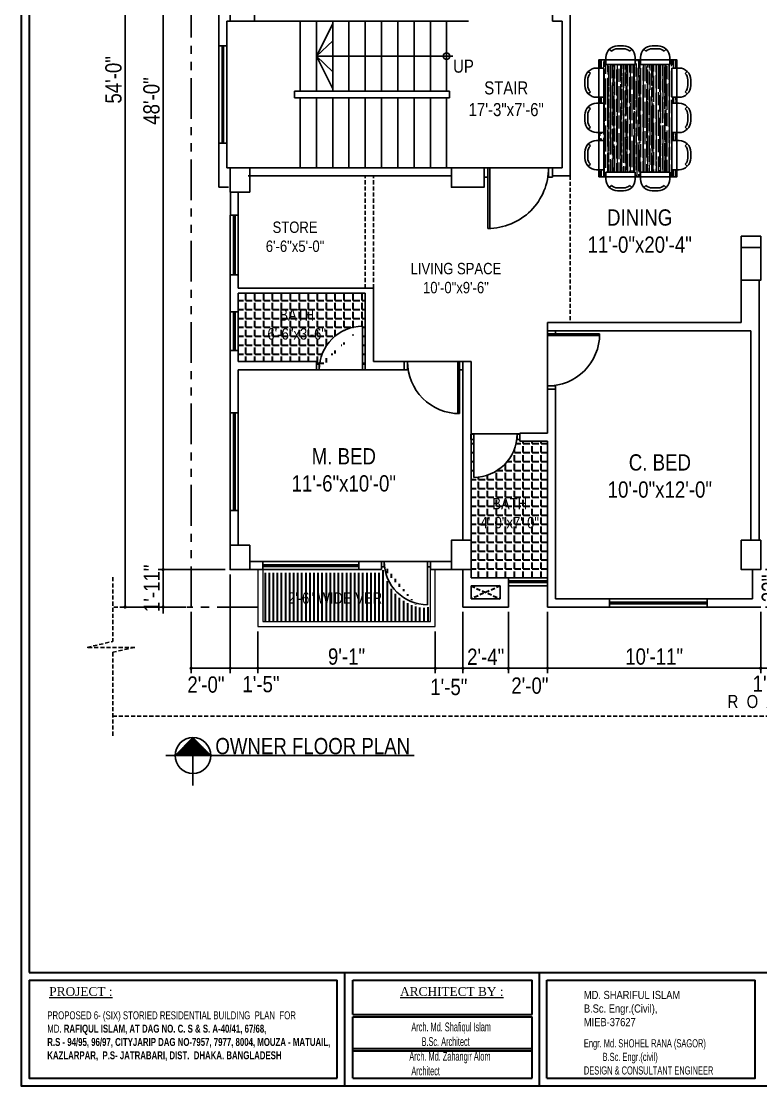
# Model space of a CAD drawing. Header units: inches. Extents: x -159432 to -126829, y -44881 to -40109.
# Drawn here: x -152942 to -152488, y -42730 to -42076 of the extents above; entities that cross this region are included whole.
import ezdxf

# ---------------------------------------------------------------- set-up
doc = ezdxf.new("R2010")
doc.units = ezdxf.units.IN
doc.header["$LTSCALE"] = 10
doc.header["$MEASUREMENT"] = 0
doc.header["$PDMODE"] = 34
for name, pattern in [('HIDDEN', [0.375, 0.25, -0.125]), ('PHANTOMX2', [5, 2.5, -0.5, 0.5, -0.5, 0.5, -0.5]), ('Solid', [0])]:
    doc.linetypes.add(name, pattern=pattern)
doc.layers.get('0').update_dxf_attribs({"color": 140, "lineweight": 25})
doc.layers.get('Defpoints').update_dxf_attribs({"lineweight": 25})
for name, color, linetype, lineweight in [('BOUNDERY', 32, 'PHANTOMX2', 25), ('COLUM', 10, 'Continuous', 25), ('DIM', 6, 'Continuous', 25), ('door', 123, 'Continuous', 25), ('FUR', 161, 'Continuous', 25), ('H', 8, 'Continuous', 15), ('h2', 165, 'Continuous', 30), ('Layer1', 25, 'HIDDEN', 25), ('line', 134, 'Continuous', 30), ('Stair', 135, 'Continuous', 25), ('TEXT', 6, 'Continuous', 25), ('TEXT 02', 7, 'Continuous', 9), ('VER', 211, 'Continuous', 20), ('wall', 7, 'Continuous', 25), ('win', 143, 'Continuous', 25)]:
    doc.layers.add(name, color=color, linetype=linetype, lineweight=lineweight)
doc.styles.add('222', font='arial.ttf')
doc.styles.add('AREAL', font='arial.ttf')
doc.styles.add('arn', font='ARIALN.TTF')
doc.styles.add('RT', font='romantic.ttf')
doc.dimstyles.new('DIM', dxfattribs={"dimtxt": 10, "dimasz": 2, "dimexe": 3, "dimexo": 3, "dimgap": 2, "dimtad": 1, "dimdec": 1, "dimzin": 1, "dimdsep": 46, "dimlunit": 4, "dimtxsty": 'arn', "dimblk": 'DOT', "dimcen": 0.09, "dimclrd": 256, "dimclre": 256, "dimclrt": 256, "dimaunit": 1, "dimadec": 0, "dimazin": 0, "dimtfac": 1, "dimtdec": 1, "dimtix": 1, "dimtmove": 2, "dimatfit": 3, "dimldrblk": 'OPEN30', "dimfxl": 10, "dimtolj": 1, "dimtzin": 0, "dimlwd": -1, "dimlwe": -1, "dimarcsym": 0})
pattern_1 = [(0, (-6179.758, -1640.9045), (0, 5.5), [4, -1.5]), (90, (-6179.758, -1640.9045), (-5.5, 3e-16), [4, -1.5])]

# ---------------------------------------------------------------- blocks, each defined once
blk = doc.blocks.new('D36')
at = {"layer": 'door'}
for p, q in [((27731.72, -1583.1), (27731.72, -1585.1)), ((27736.72, -1583.1), (27731.72, -1583.1)), ((27731.72, -1619.1), (27731.72, -1583.1)), ((27731.72, -1585.1), (27736.72, -1585.1)), ((27736.72, -1585.1), (27736.72, -1583.1)), ((27763.72, -1616.1), (27731.72, -1616.1)), ((27763.72, -1617.1), (27731.72, -1617.1)), ((27736.72, -1617.1), (27731.72, -1617.1)), ((27731.72, -1617.1), (27731.72, -1619.1)), ((27731.72, -1619.1), (27736.72, -1619.1)), ((27736.72, -1619.1), (27736.72, -1617.1))]:
    blk.add_line(p, q, dxfattribs=at)
at = {"layer": 'door', "linetype": 'ByBlock'}
blk.add_ellipse((27731.72, -1617.1), major_axis=(-22.63, -22.63), ratio=1, start_param=2.356194, end_param=3.926991, dxfattribs=at)
blk = doc.blocks.new('D1')
at = {"layer": 'door'}
for p, q in [((231942, 594723), (231942, 594673)), ((232042, 594723), (231942, 594723)), ((232042, 594673), (232042, 594723)), ((231942, 594673), (232042, 594673)), ((232742, 593873), (231942, 593873)), ((232042, 593873), (231942, 593873)), ((231942, 593873), (231942, 593823)), ((231942, 593823), (232042, 593823)), ((232042, 593823), (232042, 593873))]:
    blk.add_line(p, q, dxfattribs=at)
at = {"layer": 'door', "linetype": 'ByBlock'}
blk.add_arc((231942, 593873), 800, 0, 90, dxfattribs=at)
blk = doc.blocks.new('door')
at = {"layer": 'door'}
blk.add_line((-148358.38, -38071.49), (-148328.38, -38071.49), dxfattribs=at)
at = {"layer": 'door', "extrusion": (0, 0, -1), "xscale": 0.03333332273177803, "yscale": 0.03333332278998569, "zscale": -0.0333333227645894, "rotation": 90}
blk.add_blockref('D1', (168152.49, -45802.87), dxfattribs=at)
blk = doc.blocks.new('_Dot')
at = {"color": 0, "linetype": 'ByBlock', "lineweight": -2}
blk.add_line((-0.5, 0), (-1, 0), dxfattribs=at)
at = {"color": 0, "linetype": 'ByBlock', "const_width": 0.5}
blk.add_lwpolyline([(-0.25, 0, 1), (0.25, 0, 1)], format="xyb", close=True, dxfattribs=at)
blk = doc.blocks.new('*D393')
at = {"layer": 'Defpoints', "color": 0}
for p in [(-152813.87, -41836.83), (-152855.08, -42412.83), (-152813.87, -42412.83)]:
    blk.add_point(p, dxfattribs=at)
at = {"layer": 'DIM'}
for p, q in [((-152816.87, -41836.83), (-152858.08, -41836.83)), ((-152855.08, -41838.83), (-152855.08, -42410.83)), ((-152816.87, -42412.83), (-152858.08, -42412.83))]:
    blk.add_line(p, q, dxfattribs=at)
at = {"layer": 'DIM', "xscale": 2, "yscale": 2, "zscale": 2}
for p, rotation in [((-152855.08, -41836.83), 90), ((-152855.08, -42412.83), 270)]:
    blk.add_blockref('_Dot', p, dxfattribs=dict(at, rotation=rotation))
at = {"layer": 'DIM', "insert": (-152862.19, -42124.83), "char_height": 10, "attachment_point": 5, "rotation": 90, "style": 'arn'}
blk.add_mtext('\\A1;48\'-0"', dxfattribs=at)
blk = doc.blocks.new('_Open30')
at = {"color": 0, "linetype": 'ByBlock', "lineweight": -2}
for p, q in [((-1, 0.27), (0, 0)), ((0, 0), (-1, -0.27)), ((0, 0), (-1, 0))]:
    blk.add_line(p, q, dxfattribs=at)
blk = doc.blocks.new('*D394')
at = {"layer": 'Defpoints', "color": 0}
for p in [(-152813.87, -42412.83), (-152855.08, -42435.83), (-152837.87, -42435.83)]:
    blk.add_point(p, dxfattribs=at)
at = {"layer": 'DIM'}
for p, q in [((-152855.08, -42410.83), (-152855.08, -42408.83)), ((-152816.87, -42412.83), (-152858.08, -42412.83)), ((-152855.08, -42412.83), (-152855.08, -42435.83)), ((-152840.87, -42435.83), (-152858.08, -42435.83)), ((-152855.08, -42437.83), (-152855.08, -42439.83))]:
    blk.add_line(p, q, dxfattribs=at)
at = {"layer": 'DIM', "xscale": 2, "yscale": 2, "zscale": 2}
for p, rotation in [((-152855.08, -42412.83), 270), ((-152855.08, -42435.83), 90)]:
    blk.add_blockref('_Dot', p, dxfattribs=dict(at, rotation=rotation))
at = {"layer": 'DIM', "insert": (-152862.1, -42424.33), "char_height": 10, "attachment_point": 5, "rotation": 90, "style": 'arn'}
blk.add_mtext('\\A1;1\'-11"', dxfattribs=at)
blk = doc.blocks.new('*D395')
at = {"layer": 'Defpoints', "color": 0}
for p in [(-152878.42, -41787.83), (-152837.87, -41787.83), (-152837.87, -42435.83)]:
    blk.add_point(p, dxfattribs=at)
at = {"layer": 'DIM'}
for p, q in [((-152840.87, -41787.83), (-152881.42, -41787.83)), ((-152878.42, -42433.83), (-152878.42, -41789.83)), ((-152840.87, -42435.83), (-152881.42, -42435.83))]:
    blk.add_line(p, q, dxfattribs=at)
at = {"layer": 'DIM', "xscale": 2, "yscale": 2, "zscale": 2}
for p, rotation in [((-152878.42, -41787.83), 90), ((-152878.42, -42435.83), 270)]:
    blk.add_blockref('_Dot', p, dxfattribs=dict(at, rotation=rotation))
at = {"layer": 'DIM', "insert": (-152885.53, -42111.83), "char_height": 10, "attachment_point": 5, "rotation": 90, "style": 'arn'}
blk.add_mtext('\\A1;54\'-0"', dxfattribs=at)
blk = doc.blocks.new('*D438')
at = {"layer": 'Defpoints', "color": 0}
for p in [(-152487.85, -42435.83), (-152467.87, -42447.83), (-152487.85, -42473.43)]:
    blk.add_point(p, dxfattribs=at)
at = {"layer": 'DIM'}
for p, q in [((-152487.85, -42438.83), (-152487.85, -42476.43)), ((-152467.87, -42450.83), (-152467.87, -42476.43)), ((-152469.87, -42473.43), (-152485.85, -42473.43))]:
    blk.add_line(p, q, dxfattribs=at)
at = {"layer": 'DIM', "xscale": 2, "yscale": 2, "zscale": 2, "rotation": 180}
blk.add_blockref('_Dot', (-152487.85, -42473.43), dxfattribs=at)
at = {"layer": 'DIM', "xscale": 2, "yscale": 2, "zscale": 2}
blk.add_blockref('_Dot', (-152467.87, -42473.43), dxfattribs=at)
at = {"layer": 'DIM', "insert": (-152481.41, -42483), "char_height": 10, "attachment_point": 5, "style": 'arn'}
blk.add_mtext('\\A1;1\'-8"', dxfattribs=at)
blk = doc.blocks.new('*D439')
at = {"layer": 'Defpoints', "color": 0}
for p in [(-152618.87, -42435.83), (-152487.85, -42435.83), (-152618.87, -42473.43)]:
    blk.add_point(p, dxfattribs=at)
at = {"layer": 'DIM'}
for p, q in [((-152618.87, -42438.83), (-152618.87, -42476.43)), ((-152487.85, -42438.83), (-152487.85, -42476.43)), ((-152489.85, -42473.43), (-152616.87, -42473.43))]:
    blk.add_line(p, q, dxfattribs=at)
at = {"layer": 'DIM', "xscale": 2, "yscale": 2, "zscale": 2, "rotation": 180}
blk.add_blockref('_Dot', (-152618.87, -42473.43), dxfattribs=at)
at = {"layer": 'DIM', "xscale": 2, "yscale": 2, "zscale": 2}
blk.add_blockref('_Dot', (-152487.85, -42473.43), dxfattribs=at)
at = {"layer": 'DIM', "insert": (-152553.36, -42466.33), "char_height": 10, "attachment_point": 5, "style": 'arn'}
blk.add_mtext('\\A1;10\'-11"', dxfattribs=at)
blk = doc.blocks.new('*D440')
at = {"layer": 'Defpoints', "color": 0}
for p in [(-152642.87, -42435.83), (-152618.87, -42435.83), (-152642.87, -42473.43)]:
    blk.add_point(p, dxfattribs=at)
at = {"layer": 'DIM'}
for p, q in [((-152642.87, -42438.83), (-152642.87, -42476.43)), ((-152618.87, -42438.83), (-152618.87, -42476.43)), ((-152620.87, -42473.43), (-152640.87, -42473.43))]:
    blk.add_line(p, q, dxfattribs=at)
at = {"layer": 'DIM', "xscale": 2, "yscale": 2, "zscale": 2, "rotation": 180}
blk.add_blockref('_Dot', (-152642.87, -42473.43), dxfattribs=at)
at = {"layer": 'DIM', "xscale": 2, "yscale": 2, "zscale": 2}
blk.add_blockref('_Dot', (-152618.87, -42473.43), dxfattribs=at)
at = {"layer": 'DIM', "insert": (-152629.71, -42484.18), "char_height": 10, "attachment_point": 5, "style": 'arn'}
blk.add_mtext('\\A1;2\'-0"', dxfattribs=at)
blk = doc.blocks.new('*D441')
at = {"layer": 'Defpoints', "color": 0}
for p in [(-152670.87, -42435.83), (-152642.87, -42435.83), (-152670.87, -42473.43)]:
    blk.add_point(p, dxfattribs=at)
at = {"layer": 'DIM'}
for p, q in [((-152670.87, -42438.83), (-152670.87, -42476.43)), ((-152642.87, -42438.83), (-152642.87, -42476.43)), ((-152644.87, -42473.43), (-152668.87, -42473.43))]:
    blk.add_line(p, q, dxfattribs=at)
at = {"layer": 'DIM', "xscale": 2, "yscale": 2, "zscale": 2, "rotation": 180}
blk.add_blockref('_Dot', (-152670.87, -42473.43), dxfattribs=at)
at = {"layer": 'DIM', "xscale": 2, "yscale": 2, "zscale": 2}
blk.add_blockref('_Dot', (-152642.87, -42473.43), dxfattribs=at)
at = {"layer": 'DIM', "insert": (-152656.87, -42466.41), "char_height": 10, "attachment_point": 5, "style": 'arn'}
blk.add_mtext('\\A1;2\'-4"', dxfattribs=at)
blk = doc.blocks.new('*D442')
at = {"layer": 'Defpoints', "color": 0}
for p in [(-152670.87, -42435.83), (-152687.87, -42447.83), (-152687.87, -42473.43)]:
    blk.add_point(p, dxfattribs=at)
at = {"layer": 'DIM'}
for p, q in [((-152670.87, -42438.83), (-152670.87, -42476.43)), ((-152687.87, -42450.83), (-152687.87, -42476.43)), ((-152672.87, -42473.43), (-152685.87, -42473.43))]:
    blk.add_line(p, q, dxfattribs=at)
at = {"layer": 'DIM', "xscale": 2, "yscale": 2, "zscale": 2, "rotation": 180}
blk.add_blockref('_Dot', (-152687.87, -42473.43), dxfattribs=at)
at = {"layer": 'DIM', "xscale": 2, "yscale": 2, "zscale": 2}
blk.add_blockref('_Dot', (-152670.87, -42473.43), dxfattribs=at)
at = {"layer": 'DIM', "insert": (-152679.52, -42485.02), "char_height": 10, "attachment_point": 5, "style": 'arn'}
blk.add_mtext('\\A1;1\'-5"', dxfattribs=at)
blk = doc.blocks.new('*D443')
at = {"layer": 'Defpoints', "color": 0}
for p in [(-152796.87, -42447.83), (-152687.87, -42447.83), (-152796.87, -42473.43)]:
    blk.add_point(p, dxfattribs=at)
at = {"layer": 'DIM'}
for p, q in [((-152796.87, -42450.83), (-152796.87, -42476.43)), ((-152687.87, -42450.83), (-152687.87, -42476.43)), ((-152689.87, -42473.43), (-152794.87, -42473.43))]:
    blk.add_line(p, q, dxfattribs=at)
at = {"layer": 'DIM', "xscale": 2, "yscale": 2, "zscale": 2, "rotation": 180}
blk.add_blockref('_Dot', (-152796.87, -42473.43), dxfattribs=at)
at = {"layer": 'DIM', "xscale": 2, "yscale": 2, "zscale": 2}
blk.add_blockref('_Dot', (-152687.87, -42473.43), dxfattribs=at)
at = {"layer": 'DIM', "insert": (-152742.37, -42466.33), "char_height": 10, "attachment_point": 5, "style": 'arn'}
blk.add_mtext('\\A1;9\'-1"', dxfattribs=at)
blk = doc.blocks.new('*D444')
at = {"layer": 'Defpoints', "color": 0}
for p in [(-152813.87, -42412.83), (-152796.87, -42447.83), (-152813.87, -42473.43)]:
    blk.add_point(p, dxfattribs=at)
at = {"layer": 'DIM'}
for p, q in [((-152813.87, -42415.83), (-152813.87, -42476.43)), ((-152796.87, -42450.83), (-152796.87, -42476.43)), ((-152798.87, -42473.43), (-152811.87, -42473.43))]:
    blk.add_line(p, q, dxfattribs=at)
at = {"layer": 'DIM', "xscale": 2, "yscale": 2, "zscale": 2, "rotation": 180}
blk.add_blockref('_Dot', (-152813.87, -42473.43), dxfattribs=at)
at = {"layer": 'DIM', "xscale": 2, "yscale": 2, "zscale": 2}
blk.add_blockref('_Dot', (-152796.87, -42473.43), dxfattribs=at)
at = {"layer": 'DIM', "insert": (-152794.94, -42483.29), "char_height": 10, "attachment_point": 5, "style": 'arn'}
blk.add_mtext('\\A1;1\'-5"', dxfattribs=at)
blk = doc.blocks.new('*D445')
at = {"layer": 'Defpoints', "color": 0}
for p in [(-152813.87, -42412.83), (-152837.87, -42435.83), (-152837.87, -42473.43)]:
    blk.add_point(p, dxfattribs=at)
at = {"layer": 'DIM'}
for p, q in [((-152813.87, -42415.83), (-152813.87, -42476.43)), ((-152837.87, -42438.83), (-152837.87, -42476.43)), ((-152815.87, -42473.43), (-152835.87, -42473.43))]:
    blk.add_line(p, q, dxfattribs=at)
at = {"layer": 'DIM', "xscale": 2, "yscale": 2, "zscale": 2, "rotation": 180}
blk.add_blockref('_Dot', (-152837.87, -42473.43), dxfattribs=at)
at = {"layer": 'DIM', "xscale": 2, "yscale": 2, "zscale": 2}
blk.add_blockref('_Dot', (-152813.87, -42473.43), dxfattribs=at)
at = {"layer": 'DIM', "insert": (-152828.77, -42483.54), "char_height": 10, "attachment_point": 5, "style": 'arn'}
blk.add_mtext('\\A1;2\'-0"', dxfattribs=at)
blk = doc.blocks.new('*D446')
at = {"layer": 'Defpoints', "color": 0}
for p in [(-152487.85, -42412.83), (-152487.85, -42435.83), (-152475.12, -42435.83)]:
    blk.add_point(p, dxfattribs=at)
at = {"layer": 'DIM'}
for p, q in [((-152484.85, -42412.83), (-152472.12, -42412.83)), ((-152475.12, -42414.83), (-152475.12, -42433.83)), ((-152484.85, -42435.83), (-152472.12, -42435.83))]:
    blk.add_line(p, q, dxfattribs=at)
at = {"layer": 'DIM', "xscale": 2, "yscale": 2, "zscale": 2}
for p, rotation in [((-152475.12, -42412.83), 90), ((-152475.12, -42435.83), 270)]:
    blk.add_blockref('_Dot', p, dxfattribs=dict(at, rotation=rotation))
at = {"layer": 'DIM', "insert": (-152482.22, -42424.33), "char_height": 10, "attachment_point": 5, "rotation": 90, "style": 'arn'}
blk.add_mtext("\\A1;23''", dxfattribs=at)

msp = doc.modelspace()

# ---------------------------------------------------------------- hatches: boundary and pattern name
at = {"layer": 'H'}
h = msp.add_hatch(dxfattribs=at)
h.set_pattern_fill('AR-RROOF', color=256, scale=2, angle=90, style=0)
h.set_pattern_definition([(90, (-4505.8795, 0), (-2, 4.4), [30, -4, 10, -2]), (90, (-4506.8795, 2.66), (-2.66, -2), [6, -0.66, 12, -1.5]), (90, (-4507.5795, 1), (-1.34, 10.4), [16, -2.8, 8, -2])])
h.paths.add_polyline_path([(-152542.43326, -42149.06558), (-152539.43326, -42149.06558), (-152539.43326, -42144.21978), (-152542.43326, -42144.21978), (-152542.43326, -42126.21978), (-152539.43326, -42126.21978), (-152539.43326, -42122.56149), (-152542.43326, -42122.56149), (-152542.43326, -42104.56149), (-152539.43326, -42104.56149), (-152539.43326, -42099.48416), (-152543.76186, -42099.48416), (-152543.76186, -42102.48416), (-152561.76186, -42102.48416), (-152561.76186, -42099.48416), (-152565.00466, -42099.48416), (-152565.00466, -42102.48416), (-152583.00466, -42102.48416), (-152583.00466, -42099.48416), (-152587.33326, -42099.48416), (-152587.33326, -42104.56149), (-152584.33326, -42104.56149), (-152584.33326, -42122.56149), (-152587.33326, -42122.56149), (-152587.33326, -42126.21978), (-152584.33326, -42126.21978), (-152584.33326, -42144.21978), (-152587.33326, -42144.21978), (-152587.33326, -42149.06558), (-152584.33326, -42149.06558), (-152584.33326, -42167.06558), (-152587.33326, -42167.06558), (-152587.33326, -42171.48416), (-152583.00466, -42171.48416), (-152583.00466, -42168.48416), (-152565.00466, -42168.48416), (-152565.00466, -42171.48416), (-152561.76186, -42171.48416), (-152561.76186, -42168.48416), (-152543.76186, -42168.48416), (-152543.76186, -42171.48416), (-152539.43326, -42171.48416), (-152539.43326, -42167.06558), (-152542.43326, -42167.06558)])
at = {"layer": 'h2'}
h = msp.add_hatch(dxfattribs=at)
h.set_pattern_fill('ANGLE', color=256, scale=20, style=0)
h.set_pattern_definition(pattern_1)
edge = h.paths.add_edge_path()
edge.add_line((-152808.87264, -42278.20032), (-152808.87264, -42284.97655))
edge.add_line((-152808.87264, -42284.97655), (-152760.87264, -42284.97655))
edge.add_line((-152760.87264, -42284.97655), (-152760.87264, -42286.64322))
edge.add_line((-152760.87264, -42286.64322), (-152758.97343, -42286.64322))
edge.add_ellipse((-152732.53932, -42289.97655), major_axis=(-26.66666, 0.00043), ratio=0.999999998, start_angle=-89.99908437, end_angle=0.00091563, ccw=False)
edge.add_line((-152732.53932, -42263.3099), (-152732.53932, -42286.64322))
edge.add_line((-152732.53932, -42286.64322), (-152730.87265, -42286.64322))
edge.add_line((-152730.87265, -42286.64322), (-152730.87265, -42242.82783))
edge.add_line((-152730.87265, -42242.82783), (-152808.87264, -42242.82783))
edge.add_line((-152808.87264, -42242.82783), (-152808.87264, -42254.44843))
edge.add_line((-152808.87264, -42254.44843), (-152808.87264, -42278.20032))
h.paths.add_polyline_path([(-152792.36838, -42251.00213), (-152753.57711, -42251.00213), (-152753.57711, -42273.31682), (-152792.36838, -42273.31682)], flags=24)
h = msp.add_hatch(dxfattribs=at)
h.set_pattern_fill('ANGLE', color=256, scale=20, style=0)
h.set_pattern_definition(pattern_1)
edge = h.paths.add_edge_path()
edge.add_line((-152665.87264, -42417.82783), (-152641.87264, -42417.82783))
edge.add_line((-152641.87264, -42417.82783), (-152618.87264, -42417.82783))
edge.add_line((-152618.87264, -42417.82783), (-152618.87264, -42333.97655))
edge.add_line((-152618.87264, -42333.97655), (-152635.87265, -42333.97655))
edge.add_line((-152635.87265, -42333.97655), (-152635.87265, -42332.80989))
edge.add_line((-152635.87265, -42332.80989), (-152637.53932, -42332.80989))
edge.add_line((-152637.53932, -42332.80989), (-152637.53932, -42329.47655))
edge.add_ellipse((-152664.20597, -42329.47655), major_axis=(-26.66666, 0.00043), ratio=0.999999998, start_angle=90.00091563, end_angle=180.00091563, ccw=False)
edge.add_line((-152664.20597, -42356.14321), (-152664.20597, -42332.80989))
edge.add_line((-152664.20597, -42332.80989), (-152665.87264, -42332.80989))
edge.add_line((-152665.87264, -42332.80989), (-152665.87264, -42417.82783))
h.paths.add_polyline_path([(-152661.56455, -42366.98629), (-152622.57751, -42366.98629), (-152622.57751, -42389.30097), (-152661.56455, -42389.30097)], flags=24)
h = msp.add_hatch(dxfattribs=at)
h.set_pattern_fill('LINE', color=256, scale=20, angle=90, style=0)
h.set_pattern_definition([(90, (-6179.758, -1640.9045), (-2.5, 2e-16), [])])
edge = h.paths.add_edge_path()
edge.add_ellipse((-152692.53932, -42409.82783), major_axis=(26.66666, 0.00043), ratio=0.999999998, start_angle=179.99908437, end_angle=257.16059619)
edge.add_line((-152718.97632, -42413.16116), (-152720.87264, -42413.16116))
edge.add_line((-152720.87264, -42413.16116), (-152720.87264, -42414.82783))
edge.add_line((-152720.87264, -42414.82783), (-152793.87264, -42414.82783))
edge.add_line((-152793.87264, -42414.82783), (-152793.87264, -42435.82783))
edge.add_line((-152793.87264, -42435.82783), (-152698.46474, -42435.82783))
edge = h.paths.add_edge_path()
edge.add_line((-152690.87264, -42435.82783), (-152692.53932, -42435.82783))
edge.add_line((-152692.53932, -42435.82783), (-152692.53932, -42436.49449))
edge.add_ellipse((-152692.53932, -42409.82783), major_axis=(26.66666, 0.00043), ratio=0.999999998, start_angle=257.16059619, end_angle=269.99908437, ccw=False)
edge.add_line((-152698.46474, -42435.82783), (-152793.87264, -42435.82783))
edge.add_line((-152793.87264, -42435.82783), (-152793.87264, -42444.82783))
edge.add_line((-152793.87264, -42444.82783), (-152690.87264, -42444.82783))
edge.add_line((-152690.87264, -42444.82783), (-152690.87264, -42435.82783))
h.paths.add_polyline_path([(-152779.92365, -42425.00732), (-152718.91001, -42425.00732), (-152718.91001, -42435.65534), (-152779.92365, -42435.65534)], flags=24)
at = {"layer": 'TEXT', "ltscale": 10}
h = msp.add_hatch(dxfattribs=at)
h.set_pattern_fill('ANSI31', color=256, scale=4.330564, angle=225, style=0)
h.set_pattern_definition([(270, (-162730.0778, -42526.9579), (0.541320458, -6e-16), [])])
h.paths.add_polyline_path([(-152836.7107, -42516.09559), (-152847.71961, -42527.1045), (-152825.70178, -42527.1045)])
h.paths.add_polyline_path([(-152841.12807, -42527.1894), (-152832.23458, -42527.1894), (-152832.23458, -42518.68186), (-152841.12807, -42518.68186)], flags=9)

# ---------------------------------------------------------------- linework, layer by layer
at = {"layer": 'BOUNDERY'}
msp.add_lwpolyline([(-152796.87264, -42435.82783), (-152837.87264, -42435.82783), (-152837.87264, -41787.82783), (-152321.87264, -41787.82783), (-152321.87264, -42435.82783), (-152362.87264, -42435.82783)], dxfattribs=at)
at = {"layer": 'COLUM'}
for points in [[(-152798.87264, -42063.82783), (-152798.87264, -42075.82783), (-152813.87264, -42075.82783), (-152813.87264, -42063.82783), (-152798.87264, -42063.82783)], [(-152801.87264, -42165.82783), (-152801.87264, -42180.82783), (-152813.87264, -42180.82783), (-152813.87264, -42165.82783), (-152801.87264, -42165.82783)], [(-152657.87264, -42165.82783), (-152657.87264, -42177.82783), (-152677.87264, -42177.82783), (-152677.87264, -42165.82783), (-152657.87264, -42165.82783)], [(-152499.87264, -42214.94042), (-152487.87264, -42214.94042), (-152487.87264, -42234.94042), (-152499.87264, -42234.94042), (-152499.87264, -42214.94042)], [(-152801.87264, -42397.82783), (-152801.87264, -42412.82783), (-152813.87264, -42412.82783), (-152813.87264, -42397.82783), (-152801.87264, -42397.82783)], [(-152665.87264, -42394.82783), (-152665.87264, -42412.82783), (-152677.87264, -42412.82783), (-152677.87264, -42394.82783), (-152665.87264, -42394.82783)], [(-152499.85189, -42394.82783), (-152487.85189, -42394.82783), (-152487.85189, -42412.82783), (-152499.85189, -42412.82783), (-152499.85189, -42394.82783)]]:
    msp.add_lwpolyline(points, dxfattribs=at)
at = {"layer": 'door', "linetype": 'HIDDEN'}
for p, q in [((-152730.87264, -42239.82783), (-152730.87264, -42170.82783)), ((-152725.87264, -42239.82783), (-152725.87264, -42170.82783)), ((-152604.87264, -42170.71524), (-152604.87264, -42260.97655))]:
    msp.add_line(p, q, dxfattribs=at)
at = {"layer": 'FUR'}
for p, q in [((-152575.80466, -42090.90638), (-152572.20466, -42090.90638)), ((-152550.96186, -42090.90638), (-152554.56186, -42090.90638)), ((-152583.00466, -42102.48416), (-152583.00466, -42098.10638)), ((-152580.89583, -42093.01521), (-152579.62304, -42094.288)), ((-152575.80466, -42092.70638), (-152572.20466, -42092.70638)), ((-152568.38628, -42094.288), (-152567.11349, -42093.01521)), ((-152565.00466, -42098.10638), (-152565.00466, -42102.48416)), ((-152561.76186, -42098.10638), (-152561.76186, -42102.48416)), ((-152558.38024, -42094.288), (-152559.65303, -42093.01521)), ((-152550.96186, -42092.70638), (-152554.56186, -42092.70638)), ((-152545.87069, -42093.01521), (-152547.14348, -42094.288)), ((-152543.76186, -42102.48416), (-152543.76186, -42098.10638)), ((-152584.33326, -42104.56149), (-152588.71104, -42104.56149)), ((-152584.33326, -42122.56149), (-152584.33326, -42104.56149)), ((-152565.00466, -42102.48416), (-152583.00466, -42102.48416)), ((-152561.76186, -42102.48416), (-152543.76186, -42102.48416)), ((-152542.43326, -42104.56149), (-152538.05548, -42104.56149)), ((-152542.43326, -42122.56149), (-152542.43326, -42104.56149)), ((-152593.80221, -42106.67032), (-152592.52942, -42107.94311)), ((-152532.96431, -42106.67032), (-152534.2371, -42107.94311)), ((-152595.91104, -42111.76149), (-152595.91104, -42115.36149)), ((-152594.11104, -42111.76149), (-152594.11104, -42115.36149)), ((-152532.65548, -42111.76149), (-152532.65548, -42115.36149)), ((-152530.85548, -42111.76149), (-152530.85548, -42115.36149)), ((-152592.52942, -42119.17987), (-152593.80221, -42120.45266)), ((-152588.71104, -42122.56149), (-152584.33326, -42122.56149)), ((-152538.05548, -42122.56149), (-152542.43326, -42122.56149)), ((-152534.2371, -42119.17987), (-152532.96431, -42120.45266)), ((-152593.80221, -42128.32861), (-152592.52942, -42129.6014)), ((-152584.33326, -42126.21978), (-152588.71104, -42126.21978)), ((-152584.33326, -42144.21978), (-152584.33326, -42126.21978)), ((-152542.43326, -42126.21978), (-152538.05548, -42126.21978)), ((-152542.43326, -42144.21978), (-152542.43326, -42126.21978)), ((-152532.96431, -42128.32861), (-152534.2371, -42129.6014)), ((-152595.91104, -42133.41978), (-152595.91104, -42137.01978)), ((-152594.11104, -42133.41978), (-152594.11104, -42137.01978)), ((-152532.65548, -42133.41978), (-152532.65548, -42137.01978)), ((-152530.85548, -42133.41978), (-152530.85548, -42137.01978)), ((-152592.52942, -42140.83816), (-152593.80221, -42142.11095)), ((-152534.2371, -42140.83816), (-152532.96431, -42142.11095)), ((-152588.71104, -42144.21978), (-152584.33326, -42144.21978)), ((-152584.33326, -42149.06558), (-152588.71104, -42149.06558)), ((-152584.33326, -42167.06558), (-152584.33326, -42149.06558)), ((-152538.05548, -42144.21978), (-152542.43326, -42144.21978)), ((-152542.43326, -42149.06558), (-152538.05548, -42149.06558)), ((-152542.43326, -42167.06558), (-152542.43326, -42149.06558)), ((-152595.91104, -42156.26558), (-152595.91104, -42159.86558)), ((-152594.11104, -42156.26558), (-152594.11104, -42159.86558)), ((-152593.80221, -42151.17441), (-152592.52942, -42152.4472)), ((-152532.96431, -42151.17441), (-152534.2371, -42152.4472)), ((-152532.65548, -42156.26558), (-152532.65548, -42159.86558)), ((-152530.85548, -42156.26558), (-152530.85548, -42159.86558)), ((-152592.52942, -42163.68396), (-152593.80221, -42164.95675)), ((-152534.2371, -42163.68396), (-152532.96431, -42164.95675)), ((-152588.71104, -42167.06558), (-152584.33326, -42167.06558)), ((-152583.00466, -42168.48416), (-152583.00466, -42172.86194)), ((-152565.00466, -42168.48416), (-152583.00466, -42168.48416)), ((-152565.00466, -42172.86194), (-152565.00466, -42168.48416)), ((-152561.76186, -42172.86194), (-152561.76186, -42168.48416)), ((-152561.76186, -42168.48416), (-152543.76186, -42168.48416)), ((-152543.76186, -42168.48416), (-152543.76186, -42172.86194)), ((-152538.05548, -42167.06558), (-152542.43326, -42167.06558)), ((-152580.89583, -42177.95311), (-152579.62304, -42176.68032)), ((-152568.38628, -42176.68032), (-152567.11349, -42177.95311)), ((-152558.38024, -42176.68032), (-152559.65303, -42177.95311)), ((-152545.87069, -42177.95311), (-152547.14348, -42176.68032)), ((-152575.80466, -42178.26194), (-152572.20466, -42178.26194)), ((-152575.80466, -42180.06194), (-152572.20466, -42180.06194)), ((-152550.96186, -42178.26194), (-152554.56186, -42178.26194)), ((-152550.96186, -42180.06194), (-152554.56186, -42180.06194))]:
    msp.add_line(p, q, dxfattribs=at)
msp.add_lwpolyline([(-152587.33326, -42171.48416), (-152539.43326, -42171.48416), (-152539.43326, -42099.48416), (-152587.33326, -42099.48416)], close=True, dxfattribs=at)
at = {"layer": 'FUR', "extrusion": (0, 0, -1)}
for centre, major_axis, start_param, end_param in [((-152575.80466, -42098.10638), (-5.09117, 5.09117), 5.497787144, 7.068583471), ((-152572.20466, -42098.10638), (5.09117, 5.09117), -0.785398163, 0.785398163), ((-152575.80466, -42098.10638), (3.81838, 3.81838), -1.570796327, -0.785398163), ((-152572.20466, -42098.10638), (-3.81838, 3.81838), 0.785398163, 1.570796327), ((-152538.05548, -42111.76149), (5.09117, 5.09117), -0.785398163, 0.785398163), ((-152538.05548, -42111.76149), (-3.81838, 3.81838), 1.570796327, 2.35619449), ((-152538.05548, -42115.36149), (-5.09117, 5.09117), 2.35619449, 3.926990817), ((-152538.05548, -42115.36149), (3.81838, 3.81838), 0.785398163, 1.570796327), ((-152538.05548, -42133.41978), (5.09117, 5.09117), -0.785398163, 0.785398163), ((-152538.05548, -42133.41978), (-3.81838, 3.81838), 1.570796327, 2.35619449), ((-152538.05548, -42137.01978), (-5.09117, 5.09117), 2.35619449, 3.926990817), ((-152538.05548, -42137.01978), (3.81838, 3.81838), 0.785398163, 1.570796327), ((-152538.05548, -42156.26558), (5.09117, 5.09117), -0.785398163, 0.785398163), ((-152538.05548, -42156.26558), (-3.81838, 3.81838), 1.570796327, 2.35619449), ((-152538.05548, -42159.86558), (-5.09117, 5.09117), 2.35619449, 3.926990817), ((-152538.05548, -42159.86558), (3.81838, 3.81838), 0.785398163, 1.570796327), ((-152554.56186, -42172.86194), (-5.09117, -5.09117), -0.785398163, 0.785398163), ((-152554.56186, -42172.86194), (3.81838, -3.81838), 0.785398163, 1.570796327), ((-152550.96186, -42172.86194), (5.09117, -5.09117), 5.497787144, 7.068583471), ((-152550.96186, -42172.86194), (-3.81838, -3.81838), -1.570796327, -0.785398163)]:
    msp.add_ellipse(centre, major_axis=major_axis, ratio=1, start_param=start_param, end_param=end_param, dxfattribs=at)
at = {"layer": 'FUR'}
for centre, major_axis, start_param, end_param in [((-152554.56186, -42098.10638), (-5.09117, 5.09117), -0.785398163, 0.785398163), ((-152550.96186, -42098.10638), (5.09117, 5.09117), 5.497787144, 7.068583471), ((-152554.56186, -42098.10638), (3.81838, 3.81838), 0.785398163, 1.570796327), ((-152550.96186, -42098.10638), (-3.81838, 3.81838), -1.570796327, -0.785398163), ((-152588.71104, -42111.76149), (-5.09117, 5.09117), 5.497787144, 7.068583471), ((-152588.71104, -42111.76149), (-3.81838, -3.81838), -1.570796327, -0.785398163), ((-152588.71104, -42115.36149), (-5.09117, -5.09117), -0.785398163, 0.785398163), ((-152588.71104, -42115.36149), (-3.81838, 3.81838), 0.785398163, 1.570796327), ((-152588.71104, -42133.41978), (-5.09117, 5.09117), 5.497787144, 7.068583471), ((-152588.71104, -42133.41978), (-3.81838, -3.81838), -1.570796327, -0.785398163), ((-152588.71104, -42137.01978), (-5.09117, -5.09117), -0.785398163, 0.785398163), ((-152588.71104, -42137.01978), (-3.81838, 3.81838), 0.785398163, 1.570796327), ((-152588.71104, -42156.26558), (-5.09117, 5.09117), 5.497787144, 7.068583471), ((-152588.71104, -42156.26558), (-3.81838, -3.81838), -1.570796327, -0.785398163), ((-152588.71104, -42159.86558), (-5.09117, -5.09117), -0.785398163, 0.785398163), ((-152588.71104, -42159.86558), (-3.81838, 3.81838), 0.785398163, 1.570796327), ((-152575.80466, -42172.86194), (-5.09117, -5.09117), 5.497787144, 7.068583471), ((-152575.80466, -42172.86194), (3.81838, -3.81838), -1.570796327, -0.785398163), ((-152572.20466, -42172.86194), (5.09117, -5.09117), -0.785398163, 0.785398163), ((-152572.20466, -42172.86194), (-3.81838, -3.81838), 0.785398163, 1.570796327)]:
    msp.add_ellipse(centre, major_axis=major_axis, ratio=1, start_param=start_param, end_param=end_param, dxfattribs=at)
at = {"layer": 'h2', "linetype": 'HIDDEN'}
for p, q in [((-152647.87264, -42422.82783), (-152665.87264, -42430.82783)), ((-152665.87264, -42422.82783), (-152647.87264, -42430.82783))]:
    msp.add_line(p, q, dxfattribs=at)
at = {"layer": 'Layer1'}
for p, q in [((-152886.04936, -42417.53065), (-152886.04936, -42457.00581)), ((-152837.87264, -42435.82783), (-152886.04936, -42435.90357)), ((-152886.04936, -42463.66257), (-152886.04936, -42515.05785)), ((-152886.04936, -42502.90612), (-152253.07345, -42502.90612))]:
    msp.add_line(p, q, dxfattribs=at)
msp.add_lwpolyline([(-152886.04936, -42463.66257), (-152872.38196, -42460.615), (-152901.6353, -42460.615), (-152886.04936, -42457.00581)], dxfattribs=at)
at = {"layer": 'line'}
for p, q in [((-152937.47529, -42660.37008), (-152226.61798, -42660.37008)), ((-152743.33016, -42730.03665), (-152743.33016, -42660.37008)), ((-152623.73255, -42730.03665), (-152623.73255, -42660.37008)), ((-152937.47529, -42665.26765), (-152748.06556, -42665.26765)), ((-152748.06556, -42725.30126), (-152748.06556, -42665.26765)), ((-152738.59477, -42686.29862), (-152738.59477, -42665.26765)), ((-152738.59477, -42665.26765), (-152628.31793, -42665.26765)), ((-152713.27856, -42665.26765), (-152628.31793, -42665.26765)), ((-152628.31793, -42686.29862), (-152628.31793, -42665.26765)), ((-152619.27668, -42698.70987), (-152619.27668, -42665.26765)), ((-152619.27668, -42665.26765), (-152491.31185, -42665.26765)), ((-152491.31185, -42700.06284), (-152491.31185, -42665.26765)), ((-152738.59477, -42686.29862), (-152628.31793, -42686.29862)), ((-152738.59477, -42725.30126), (-152738.59477, -42687.65159)), ((-152738.59477, -42687.65159), (-152628.31793, -42687.65159)), ((-152628.31793, -42725.30126), (-152628.31793, -42687.65159)), ((-152619.27668, -42725.30126), (-152619.27668, -42698.70987)), ((-152738.29656, -42707.25005), (-152628.31793, -42707.25005)), ((-152738.29656, -42708.60302), (-152628.31793, -42708.60302))]:
    msp.add_line(p, q, dxfattribs=at)
msp.add_lwpolyline([(-152942.21068, -41647.01408), (-152942.21068, -42730.03665), (-152221.88258, -42730.03665), (-152221.88258, -41647.01408)], close=True, dxfattribs=at)
for points in [[(-152226.61798, -42660.37008), (-152226.61798, -41651.74948), (-152937.47529, -41651.74948), (-152937.47529, -42660.37008)], [(-152937.47529, -42665.26765), (-152937.47529, -42725.30126), (-152748.06556, -42725.30126)], [(-152619.27668, -42725.30126), (-152491.31185, -42725.30126), (-152491.31185, -42700.06284)], [(-152738.59477, -42725.30126), (-152628.31793, -42725.30126)]]:
    msp.add_lwpolyline(points, dxfattribs=at)
at = {"layer": 'Stair'}
for p, q in [((-152770.87264, -42075.82783), (-152770.87264, -42118.76293)), ((-152760.87264, -42075.82783), (-152760.87264, -42118.76293)), ((-152750.87264, -42075.82783), (-152750.87264, -42118.76293)), ((-152740.87264, -42075.82783), (-152740.87264, -42118.76293)), ((-152730.87264, -42075.82783), (-152730.87264, -42118.76293)), ((-152720.87264, -42075.82783), (-152720.87264, -42118.76293)), ((-152710.87264, -42075.82783), (-152710.87264, -42118.76293)), ((-152700.87264, -42075.82783), (-152700.87264, -42118.76293)), ((-152690.87264, -42075.82783), (-152690.87264, -42118.76293)), ((-152680.87264, -42075.82783), (-152680.87264, -42118.76293)), ((-152679.00116, -42118.76293), (-152774.33437, -42118.76293)), ((-152774.33437, -42122.89273), (-152774.33437, -42118.76293)), ((-152679.00116, -42122.89273), (-152774.33437, -42122.89273)), ((-152770.87264, -42122.89273), (-152770.87264, -42165.82783)), ((-152760.87264, -42122.89273), (-152760.87264, -42165.82783)), ((-152750.87264, -42122.89273), (-152750.87264, -42165.82783)), ((-152740.87264, -42122.89273), (-152740.87264, -42165.82783)), ((-152730.87264, -42122.89273), (-152730.87264, -42165.82783)), ((-152720.87264, -42122.89273), (-152720.87264, -42165.82783)), ((-152710.87264, -42122.89273), (-152710.87264, -42165.82783)), ((-152700.87264, -42122.89273), (-152700.87264, -42165.82783)), ((-152690.87264, -42122.89273), (-152690.87264, -42165.82783)), ((-152680.87264, -42122.89273), (-152680.87264, -42165.82783)), ((-152679.00116, -42122.89273), (-152679.00116, -42118.76293))]:
    msp.add_line(p, q, dxfattribs=at)
at = {"layer": 'TEXT', "ltscale": 10}
for p, q in [((-152836.7107, -42516.09559), (-152847.71961, -42527.1045)), ((-152836.7107, -42516.09559), (-152825.70178, -42527.1045)), ((-152853.45214, -42527.1045), (-152823.08966, -42527.1045)), ((-152836.7107, -42527.1045), (-152836.7107, -42545.51898)), ((-152700.87361, -42527.1045), (-152823.5365, -42527.1045))]:
    msp.add_line(p, q, dxfattribs=at)
msp.add_ellipse((-152836.7107, -42527.1045), major_axis=(-7.78448, -7.78448), ratio=1, start_param=4.71238898, end_param=10.995574288, dxfattribs=at)
at = {"layer": 'VER'}
for p, q in [((-152796.87264, -42412.82783), (-152796.87264, -42447.82783)), ((-152793.87264, -42412.82783), (-152793.87264, -42444.82783)), ((-152690.87264, -42444.82783), (-152690.87264, -42412.82783)), ((-152687.87264, -42447.82783), (-152687.87264, -42412.82783)), ((-152793.87264, -42444.82783), (-152690.87264, -42444.82783)), ((-152796.87264, -42447.82783), (-152687.87264, -42447.82783))]:
    msp.add_line(p, q, dxfattribs=at)
at = {"layer": 'wall', "linetype": 'Solid', "ltscale": 10}
for p, q in [((-152820.87264, -42063.82783), (-152820.87264, -42090.82783)), ((-152815.87264, -42075.82783), (-152815.87264, -42090.82783)), ((-152667.37264, -42075.82783), (-152815.87264, -42075.82783)), ((-152815.87264, -42090.82783), (-152820.87264, -42090.82783)), ((-152820.87264, -42150.82783), (-152820.87264, -42177.82783)), ((-152815.87264, -42150.82783), (-152820.87264, -42150.82783)), ((-152667.37264, -42165.82783), (-152815.87264, -42165.82783)), ((-152677.87264, -42170.82783), (-152732.87265, -42170.82783)), ((-152725.87264, -42239.82783), (-152808.87264, -42239.82783))]:
    msp.add_line(p, q, dxfattribs=at)
at = {"layer": 'wall'}
for p, q in [((-152615.87264, -42075.82783), (-152615.87264, -42070.94042)), ((-152604.87264, -42075.82783), (-152604.87264, -42070.94042)), ((-152820.87264, -42075.82783), (-152820.87264, -42090.82783)), ((-152815.87264, -42075.82783), (-152815.87264, -42090.82783)), ((-152815.87264, -42090.82783), (-152815.87264, -42075.82783)), ((-152615.87264, -42075.82783), (-152609.87264, -42075.82783)), ((-152609.87264, -42165.82783), (-152609.87264, -42075.82783)), ((-152604.87264, -42170.71524), (-152604.87264, -42075.82783)), ((-152815.87264, -42090.82783), (-152820.87264, -42090.82783)), ((-152677.07735, -42097.29538), (-152760.87264, -42097.29538)), ((-152815.87264, -42165.82783), (-152815.87264, -42150.82783)), ((-152615.87264, -42165.82783), (-152609.87264, -42165.82783)), ((-152615.87264, -42170.71524), (-152615.87264, -42165.82783)), ((-152615.87264, -42170.71524), (-152604.87264, -42170.71524)), ((-152814.87264, -42177.82783), (-152820.87264, -42177.82783)), ((-152813.66143, -42195.08823), (-152813.66143, -42180.82783)), ((-152808.87264, -42195.08823), (-152808.87264, -42180.82783)), ((-152813.87264, -42195.08823), (-152808.87264, -42195.08823)), ((-152487.87264, -42207.97655), (-152499.87264, -42207.97655)), ((-152499.87264, -42214.94042), (-152499.87264, -42207.97655)), ((-152487.87264, -42214.94042), (-152487.87264, -42207.97655)), ((-152808.87264, -42216.61902), (-152808.87264, -42227.62942)), ((-152813.87264, -42231.56743), (-152813.87264, -42254.44843)), ((-152813.87264, -42231.56743), (-152808.87264, -42231.56743)), ((-152808.87264, -42231.56743), (-152808.87264, -42239.82783)), ((-152499.87264, -42234.94042), (-152499.87264, -42260.97655)), ((-152488.87264, -42234.94042), (-152488.87264, -42394.82783)), ((-152725.87264, -42239.82783), (-152725.87264, -42284.97655)), ((-152808.87264, -42242.82783), (-152808.87264, -42254.44843)), ((-152730.87265, -42289.97655), (-152730.87265, -42242.82783)), ((-152808.87264, -42254.44843), (-152813.87264, -42254.44843)), ((-152618.87264, -42260.97655), (-152499.87264, -42260.97655)), ((-152618.87264, -42265.97655), (-152493.87264, -42265.97655)), ((-152493.87264, -42265.97655), (-152493.87264, -42394.82783)), ((-152813.87264, -42278.20032), (-152813.87264, -42316.40219)), ((-152808.87264, -42278.20032), (-152813.87264, -42278.20032)), ((-152808.87264, -42278.20032), (-152808.87264, -42284.97655)), ((-152808.87264, -42284.97655), (-152760.87264, -42284.97655)), ((-152760.87264, -42284.97655), (-152760.87264, -42289.97655)), ((-152725.87264, -42284.97655), (-152706.87264, -42284.97655)), ((-152706.87264, -42284.97655), (-152706.87264, -42289.97655)), ((-152670.87264, -42284.97655), (-152670.87264, -42394.82783)), ((-152670.87264, -42284.97655), (-152670.87264, -42394.82783)), ((-152670.87264, -42284.97655), (-152670.87264, -42394.82783)), ((-152670.87264, -42284.97655), (-152665.87264, -42284.97655)), ((-152670.87264, -42284.97655), (-152665.87264, -42284.97655)), ((-152665.87264, -42284.97655), (-152665.87264, -42417.82783)), ((-152808.87264, -42289.97655), (-152808.87264, -42316.40219)), ((-152808.87264, -42289.97655), (-152760.87264, -42289.97655)), ((-152730.87265, -42289.97655), (-152706.87264, -42289.97655)), ((-152618.87264, -42301.97655), (-152613.87264, -42301.97655)), ((-152613.87264, -42333.97655), (-152613.87264, -42301.97655)), ((-152808.87264, -42316.40219), (-152813.87264, -42316.40219)), ((-152665.87264, -42329.47655), (-152664.20597, -42329.47655)), ((-152635.87265, -42328.97655), (-152618.87264, -42328.97655)), ((-152635.87265, -42328.97655), (-152635.87265, -42333.97655)), ((-152635.87265, -42333.97655), (-152618.87264, -42333.97655)), ((-152613.87264, -42430.82783), (-152613.87264, -42333.97655)), ((-152813.87264, -42376.40219), (-152813.87264, -42412.82783)), ((-152808.87264, -42376.40219), (-152813.87264, -42376.40219)), ((-152808.87264, -42376.40219), (-152808.87264, -42397.82783)), ((-152793.88269, -42407.82783), (-152801.87264, -42407.82783)), ((-152793.88269, -42412.82783), (-152793.88269, -42407.82783)), ((-152793.88269, -42412.82783), (-152793.88269, -42407.82783)), ((-152734.87264, -42412.82783), (-152734.87264, -42407.82783)), ((-152734.87264, -42412.82783), (-152734.87264, -42407.82783)), ((-152734.87264, -42407.82783), (-152720.87264, -42407.82783)), ((-152720.87264, -42412.82783), (-152720.87264, -42407.82783)), ((-152690.87264, -42412.82783), (-152690.87264, -42407.82783)), ((-152690.87264, -42407.82783), (-152677.87264, -42407.82783)), ((-152793.88269, -42412.82783), (-152813.87264, -42412.82783)), ((-152734.87264, -42412.82783), (-152720.87264, -42412.82783)), ((-152690.87264, -42412.82783), (-152670.87264, -42412.82783)), ((-152665.87264, -42417.82783), (-152642.87264, -42417.82783)), ((-152492.85189, -42412.82783), (-152492.85189, -42430.82783)), ((-152665.87264, -42422.82783), (-152647.87264, -42422.82783)), ((-152665.87264, -42430.82783), (-152647.87264, -42430.82783)), ((-152613.87264, -42430.82783), (-152580.87264, -42430.82783)), ((-152580.87264, -42435.82783), (-152580.87264, -42430.82783)), ((-152580.87264, -42435.82783), (-152580.87264, -42430.82783)), ((-152520.87264, -42430.82783), (-152492.85189, -42430.82783)), ((-152520.87264, -42435.82783), (-152520.87264, -42430.82783)), ((-152520.87264, -42435.82783), (-152520.87264, -42430.82783)), ((-152670.87264, -42435.82783), (-152642.87264, -42435.82783)), ((-152618.87264, -42435.82783), (-152580.87264, -42435.82783)), ((-152520.87264, -42435.82783), (-152487.85189, -42435.82783))]:
    msp.add_line(p, q, dxfattribs=at)
at = {"layer": 'wall', "ltscale": 0.5}
for p, q in [((-152802.87264, -42170.82783), (-152677.87264, -42170.82783)), ((-152808.87264, -42242.82783), (-152730.87264, -42242.82783)), ((-152618.87264, -42265.97655), (-152618.87264, -42260.97655)), ((-152618.87264, -42328.97655), (-152618.87264, -42301.97655)), ((-152618.87264, -42416.93391), (-152618.87264, -42333.97655)), ((-152618.87264, -42435.82783), (-152618.87264, -42333.97655)), ((-152670.87264, -42435.82783), (-152670.87264, -42412.82783)), ((-152642.87264, -42435.82783), (-152642.87264, -42417.82783)), ((-152665.87264, -42430.82783), (-152665.87264, -42422.82783)), ((-152647.87264, -42430.82783), (-152647.87264, -42422.82783))]:
    msp.add_line(p, q, dxfattribs=at)
at = {"layer": 'wall'}
for points in [[(-152750.87264, -42087.7668), (-152750.87264, -42077.29538), (-152750.87264, -42077.29538), (-152760.87264, -42097.29538), (-152750.87264, -42087.7668)], [(-152750.87264, -42106.82395), (-152750.87264, -42117.29538), (-152750.87264, -42117.29538), (-152760.87264, -42097.29538), (-152750.87264, -42106.82395)]]:
    msp.add_lwpolyline(points, dxfattribs=at)
msp.add_circle((-152680.87264, -42097.29538), 2, dxfattribs=at)
at = {"layer": 'win'}
for p, q in [((-152820.87264, -42090.82783), (-152820.87264, -42150.82783)), ((-152818.87264, -42090.82783), (-152818.87264, -42150.82783)), ((-152817.87264, -42090.82783), (-152817.87264, -42150.82783)), ((-152815.87264, -42150.82783), (-152815.87264, -42090.82783)), ((-152813.87264, -42231.56743), (-152813.87264, -42195.08823)), ((-152811.87264, -42231.56743), (-152811.87264, -42195.08823)), ((-152810.87264, -42195.08823), (-152810.87264, -42231.56743)), ((-152808.87264, -42195.08823), (-152808.87264, -42231.56743)), ((-152813.87264, -42254.44843), (-152813.87264, -42278.20032)), ((-152811.87264, -42254.44843), (-152811.87264, -42278.20032)), ((-152810.87264, -42278.20032), (-152810.87264, -42254.44843)), ((-152808.87264, -42278.20032), (-152808.87264, -42254.44843)), ((-152813.87264, -42316.40219), (-152813.87264, -42376.40219)), ((-152811.87264, -42316.40219), (-152811.87264, -42376.40219)), ((-152810.87264, -42376.40219), (-152810.87264, -42316.40219)), ((-152808.87264, -42376.40219), (-152808.87264, -42316.40219)), ((-152734.87264, -42407.82783), (-152793.88269, -42407.82783)), ((-152734.87264, -42407.82783), (-152793.88269, -42407.82783)), ((-152734.87264, -42409.82783), (-152793.88269, -42409.82783)), ((-152734.87264, -42409.82783), (-152793.88269, -42409.82783)), ((-152793.88269, -42410.82783), (-152734.87264, -42410.82783)), ((-152793.88269, -42410.82783), (-152734.87264, -42410.82783)), ((-152734.87264, -42412.82783), (-152793.88269, -42412.82783)), ((-152642.87264, -42417.82783), (-152618.87264, -42417.82783)), ((-152642.87264, -42419.82783), (-152618.87264, -42419.82783)), ((-152642.87264, -42420.82783), (-152618.87264, -42420.82783)), ((-152642.87264, -42422.82783), (-152618.87264, -42422.82783)), ((-152520.87264, -42430.82783), (-152580.87264, -42430.82783)), ((-152520.87264, -42430.82783), (-152580.87264, -42430.82783)), ((-152520.87264, -42432.82783), (-152580.87264, -42432.82783)), ((-152520.87264, -42432.82783), (-152580.87264, -42432.82783)), ((-152580.87264, -42433.82783), (-152520.87264, -42433.82783)), ((-152580.87264, -42433.82783), (-152520.87264, -42433.82783)), ((-152520.87264, -42435.82783), (-152580.87264, -42435.82783))]:
    msp.add_line(p, q, dxfattribs=at)

# ---------------------------------------------------------------- block references
at = {"layer": 'door', "xscale": 1.16666666661331, "yscale": 1.166666666642413, "zscale": 1.166666666619831, "rotation": 270}
msp.add_blockref('D36', (-150768.91811, -9812.15522), dxfattribs=at)
at = {"layer": 'door', "xscale": -1}
for p, rotation in [((-180350.59202, -43885.08044), 180), ((-154289.97652, -14553.25717), 90)]:
    msp.add_blockref('D36', p, dxfattribs=dict(at, rotation=rotation))
at = {"layer": 'wall', "xscale": -1}
msp.add_blockref('door', (-301089.24943, -4218.4892), dxfattribs=at)
at = {"layer": 'wall', "xscale": -1, "rotation": 180}
msp.add_blockref('door', (-4307.49586, -80400.96391), dxfattribs=at)
at = {"layer": 'wall', "rotation": 180}
msp.add_blockref('door', (-301049.24943, -80479.31519), dxfattribs=at)

# ---------------------------------------------------------------- texts
at = {"layer": 'TEXT', "ltscale": 10, "style": 'RT'}
msp.add_text('N', height=7.08962, rotation=180, dxfattribs=at).set_placement((-152833.06179, -42519.72336))
at = {"layer": 'TEXT', "ltscale": 10, "style": 'arn'}
for s, insert, char_height, width, attachment_point in [('\\A1;UP', (-152670.49967, -42099.41101), 8, 12.4019645, 2), ('\\A1;STAIR \\P17\'-3"x7\'-6"', (-152644.245, -42112.76505), 8, 45.8371623, 2), ('OWNER FLOOR PLAN', (-152763.14749, -42526.43664), 10, 204.1927694, 8)]:
    msp.add_mtext(s, dxfattribs=dict(at, insert=insert, char_height=char_height, width=width, attachment_point=attachment_point))
at = {"layer": 'TEXT', "style": 'arn'}
for s, insert, char_height, width, attachment_point in [('\\A1;DINING\\P11\'-0"x20\'-4"', (-152562.24698, -42218.23086), 10, 67.6675307, 8), ('\\A1;STORE\\P6\'-6"x5\'-0"', (-152773.99083, -42217.67441), 7, 35.8721828, 8), ('\\A1;LIVING SPACE\\P10\'-0"x9\'-6"', (-152675.1444, -42243.0835), 7, 69.358205, 8), ('\\A1;BATH\\P6\'-6"x3\'-6"', (-152772.97275, -42271.56682), 7, 35.9533561, 8), ('\\A1;M. BED  \\P11\'-6"x10\'-0"', (-152744.03728, -42338.17278), 10, 70.0386085, 2), ('\\A1;C. BED  \\P10\'-0"x12\'-0"', (-152549.84376, -42341.94735), 10, 63.6675307, 2), ('\\A1;BATH\\P4\'-0"x7\'-0"', (-152642.07103, -42387.55097), 7, 35.1491269, 8), ('\\A1;2\'-6" WIDE VER', (-152749.41683, -42433.90534), 7, 57.8080628, 8)]:
    msp.add_mtext(s, dxfattribs=dict(at, insert=insert, char_height=char_height, width=width, attachment_point=attachment_point))
at = {"layer": 'TEXT', "ltscale": 10, "insert": (-152487.37473, -42498.04187), "char_height": 8, "width": 198.8958254, "attachment_point": 8, "rotation": 359.81543686, "style": 'arn'}
msp.add_mtext('\\A1;R^I^IO^I^IA^I^ID', dxfattribs=at)
at = {"layer": 'TEXT 02', "attachment_point": 1}
for s, insert, char_height, width, style in [('{\\fTimes New Roman|b0|i0|c0|p18;\\LPROJECT :}', (-152924.98459, -42669.42572), 5.407594, 39.0515822, '222'), ('{\\fTimes New Roman|b0|i0|c0|p18;\\LARCHITECT BY :}', (-152709.45137, -42669.42572), 5.407594, 64.2842276, '222'), ('{\\fArial Narrow|b0|i0|c0|p34;MD. SHARIFUL ISLAM\\PB.Sc. Engr.(Civil),\\PMIEB-37627}', (-152596.52924, -42671.77557), 5, 109.9404186, '222'), ('\\pt6.13;{\\fArial|b0|i0|c161|p34;\\W0.7;PROPOSED 6- (SIX) STORIED RESIDENTIAL BUILDING  PLAN  FOR \\fArial|b0|i0|c0|p34;\\P\\fArial|b0|i0|c161|p34;MD.\\fArial|b1|i0|c0|p34; RAFIQUL ISLAM, AT DAG NO. C. S & S. A-40/41, 67/68,\\PR.S - 94/95, 96/97, CITYJARIP DAG NO-7957, 7977, 8004, MOUZA - MATUAIL, \\PKAZLARPAR,  P.S- JATRABARI, DIST.  DHAKA. BANGLADESH}', (-152926.24493, -42684.30702), 4.91599457, 173.6417809, 'AREAL'), ('{\\fArial Narrow|b0|i0|c0|p34;\\W0.7;\\P Arch. Md. Shafiqul Islam\\P      B.Sc. Architect\\PArch. Md. Zahangir Alom\\P Architect}', (-152703.78012, -42682.19031), 5.407594, 89.2617543, '222'), ('{\\fArial Narrow|b0|i0|c0|p34;\\W0.7;Engr. Md. SHOHEL RANA (SAGOR)\\P         B.Sc. Engr.(civil)  \\PDESIGN & CONSULTANT ENGINEER  }', (-152596.52924, -42701.4784), 5, 109.9404186, '222')]:
    msp.add_mtext(s, dxfattribs=dict(at, insert=insert, char_height=char_height, width=width, style=style))

# ---------------------------------------------------------------- dimensions: what is measured, and where the dimension line sits
at = {"layer": 'DIM'}
for base, p1, p2, picture, middle in [((-152878.4229, -41787.82783), (-152837.87264, -42435.82783), (-152837.87264, -41787.82783), '*D395', (-152885.52863, -42111.82783)), ((-152855.08325, -42412.82783), (-152813.87264, -41836.82783), (-152813.87264, -42412.82783), '*D393', (-152862.18898, -42124.82783)), ((-152855.08325, -42435.82783), (-152813.87264, -42412.82783), (-152837.87264, -42435.82783), '*D394', (-152862.10371, -42424.32783))]:
    dim = msp.add_linear_dim(base=base, p1=p1, p2=p2, angle=90, dimstyle='DIM', dxfattribs=at)
    dim.commit()
    dim.dimension.update_dxf_attribs({"geometry": picture, "text_midpoint": middle})
dim = msp.add_linear_dim(base=(-152475.11531, -42435.82783), p1=(-152487.85189, -42412.82783), p2=(-152487.85189, -42435.82783), angle=90, text="23''", dimstyle='DIM', dxfattribs=at)
dim.commit()
dim.dimension.update_dxf_attribs({"geometry": '*D446', "text_midpoint": (-152482.22104, -42424.32783)})
for base, p1, p2, picture, middle in [((-152837.87264, -42473.43494), (-152813.87264, -42412.82783), (-152837.87264, -42435.82783), '*D445', (-152828.77236, -42483.54089)), ((-152813.87264, -42473.43494), (-152796.87264, -42447.82783), (-152813.87264, -42412.82783), '*D444', (-152794.94421, -42483.28576)), ((-152687.87264, -42473.43494), (-152670.87264, -42435.82783), (-152687.87264, -42447.82783), '*D442', (-152679.52348, -42485.01949)), ((-152642.87264, -42473.43494), (-152618.87264, -42435.82783), (-152642.87264, -42435.82783), '*D440', (-152629.70706, -42484.18412)), ((-152487.85189, -42473.43494), (-152467.87264, -42447.82783), (-152487.85189, -42435.82783), '*D438', (-152481.40998, -42482.99756))]:
    dim = msp.add_linear_dim(base=base, p1=p1, p2=p2, dimstyle='DIM', dxfattribs=at)
    dim.commit()
    dim.dimension.update_dxf_attribs({"geometry": picture, "text_midpoint": middle, "dimtype": 160})
for base, p1, p2, picture, middle in [((-152670.87264, -42473.43494), (-152642.87264, -42435.82783), (-152670.87264, -42435.82783), '*D441', (-152656.87264, -42466.41448)), ((-152618.87264, -42473.43494), (-152487.85189, -42435.82783), (-152618.87264, -42435.82783), '*D439', (-152553.36226, -42466.32921)), ((-152796.87264, -42473.43494), (-152687.87264, -42447.82783), (-152796.87264, -42447.82783), '*D443', (-152742.37264, -42466.32921))]:
    dim = msp.add_linear_dim(base=base, p1=p1, p2=p2, dimstyle='DIM', dxfattribs=at)
    dim.commit()
    dim.dimension.update_dxf_attribs({"geometry": picture, "text_midpoint": middle})

doc.saveas('drawing.dxf')
